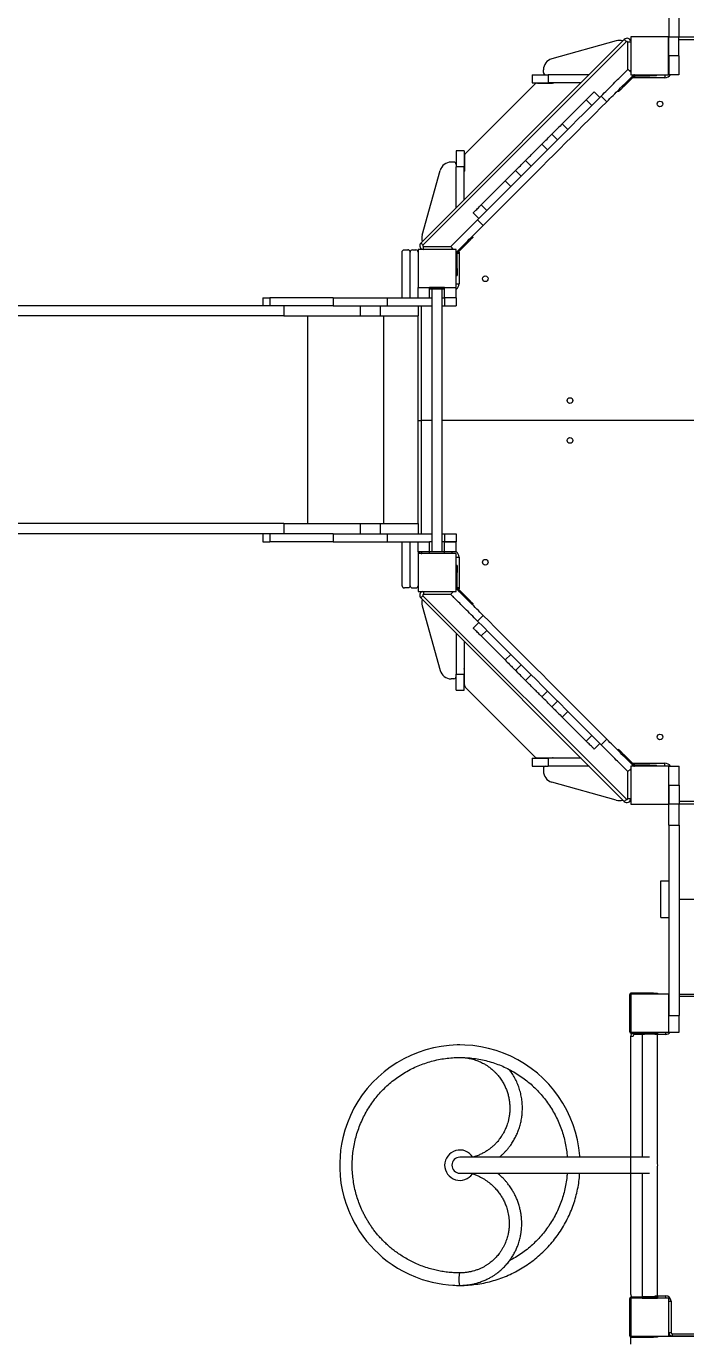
# Model space of a CAD drawing. Header units: millimetres. Extents: x -7447 to 8662, y -5576 to 6370.
# Drawn here: x -3900 to -2164, y -2502 to 957 of the extents above; entities that cross this region are included whole.
import ezdxf

# ---------------------------------------------------------------- set-up
doc = ezdxf.new("R2010")
doc.units = ezdxf.units.MM
doc.layers.add('DiKom', color=7, linetype='Continuous')
doc.layers.add('DIKOM_ОБЪЕКТ', color=7, linetype='Continuous')
doc.styles.add('style1', font='arial.ttf', dxfattribs={"width": 0.8})
doc.dimstyles.new('1-50', dxfattribs={"dimtxt": 300, "dimasz": 200, "dimexe": 100, "dimexo": 0, "dimgap": 100, "dimtad": 1, "dimdec": 0, "dimtxsty": 'style1', "dimcen": 0, "dimclrd": 7, "dimclre": 7, "dimadec": 1, "dimazin": 2, "dimtfac": 1, "dimtdec": 0, "dimtmove": 1, "dimatfit": 3, "dimfxl": 0, "dimlwd": 25, "dimlwe": 18, "dimarcsym": 0})

# ---------------------------------------------------------------- blocks, each defined once
blk = doc.blocks.new('*D10')
at = {"color": 7, "linetype": 'Continuous', "lineweight": 18, "transparency": 16777216}
for p, q in [((-5489.7, 240.8), (-5489.7, 4573.5)), ((4778.2, -2126.8), (4778.2, 4573.5))]:
    blk.add_line(p, q, dxfattribs=at)
at = {"color": 7, "linetype": 'Continuous', "lineweight": 25, "transparency": 16777216}
blk.add_line((4578.2, 4473.5), (-5289.7, 4473.5), dxfattribs=at)
at = {"color": 7, "linetype": 'Continuous', "transparency": 16777216}
for points in [[(-5289.7, 4506.8), (-5289.7, 4440.2), (-5489.7, 4473.5)], [(4578.2, 4506.8), (4578.2, 4440.2), (4778.2, 4473.5)]]:
    blk.add_solid(points, dxfattribs=at)
at = {"layer": 'Defpoints', "color": 0, "linetype": 'Continuous', "transparency": 16777216}
for p in [(-5489.7, 4473.5), (-5489.7, 240.8), (4778.2, -2126.8)]:
    blk.add_point(p, dxfattribs=at)
at = {"color": 0, "linetype": 'Continuous', "lineweight": 15, "transparency": 16777216, "insert": (-777.3, 4726.8), "char_height": 300, "attachment_point": 5, "style": 'style1'}
blk.add_mtext('10300', dxfattribs=at)
blk = doc.blocks.new('*D12')
at = {"layer": 'Defpoints', "color": 0, "transparency": 16777216}
for p in [(-7446.9, 5919.7), (-7446.9, 736.9), (6905.5, -2412.7)]:
    blk.add_point(p, dxfattribs=at)
at = {"layer": 'DiKom', "color": 7, "lineweight": 18, "transparency": 16777216}
for p, q in [((-7446.9, 736.9), (-7446.9, 6019.7)), ((6905.5, -2412.7), (6905.5, 6019.7))]:
    blk.add_line(p, q, dxfattribs=at)
at = {"layer": 'DiKom', "color": 7, "lineweight": 25, "transparency": 16777216}
blk.add_line((6705.5, 5919.7), (-7246.9, 5919.7), dxfattribs=at)
at = {"layer": 'DiKom', "color": 7, "transparency": 16777216}
for points in [[(-7246.9, 5953.1), (-7246.9, 5886.4), (-7446.9, 5919.7)], [(6705.5, 5953.1), (6705.5, 5886.4), (6905.5, 5919.7)]]:
    blk.add_solid(points, dxfattribs=at)
at = {"layer": 'DiKom', "color": 0, "transparency": 16777216, "insert": (-918.3, 6173), "char_height": 300, "attachment_point": 5, "style": 'style1'}
blk.add_mtext('14300', dxfattribs=at)

msp = doc.modelspace()

# ---------------------------------------------------------------- linework, layer by layer
at = {"layer": 'DIKOM_ОБЪЕКТ', "color": 7, "linetype": 'Continuous', "lineweight": 15}
for p, q in [((-2208.5, 984.8), (-2208.5, 928.6)), ((-2181.5, 984.8), (-2181.5, 928.6)), ((-2861.3, 387), (-2325.6, 922.8)), ((-2319.9, 917.1), (-2855.6, 381.3)), ((-2346.6, 919.3), (-2516.6, 871.7)), ((-2316.5, 843.5), (-2316.5, 915.7)), ((-2308.7, 915.7), (-2316.5, 915.7)), ((-2308.7, 929.9), (-2308.7, 829.9)), ((-2208.7, 929.9), (-2308.7, 929.9)), ((-2208.7, 829.9), (-2208.7, 929.9)), ((-2181.5, 928.6), (-2208.5, 928.6)), ((-2208.5, 879.9), (-2208.5, 928.6)), ((-2181.5, 929.9), (-1858.5, 929.9)), ((-2181.5, 879.9), (-2181.5, 928.6)), ((-1858.5, 921.9), (-2181.5, 921.9)), ((-2181.5, 879.9), (-2208.5, 879.9)), ((-2208.5, 879.9), (-2208.5, 829.9)), ((-2181.5, 879.9), (-2181.5, 829.9)), ((-2538.5, 835.9), (-2538.5, 842.8)), ((-2315.9, 844.1), (-2308.7, 836.9)), ((-2308.7, 839.9), (-2311.8, 839.9)), ((-2743.6, 622.9), (-2561.4, 805)), ((-2568.5, 829.9), (-2568.5, 808.9)), ((-2568.5, 829.9), (-2525.8, 829.9)), ((-2568.5, 808.9), (-2525.8, 808.9)), ((-2554.3, 807.9), (-2514.5, 807.9)), ((-2525.8, 829.9), (-2525.8, 808.9)), ((-2418.4, 829.9), (-2525.8, 829.9)), ((-2439.4, 808.9), (-2525.8, 808.9)), ((-2330.1, 800.2), (-2328, 798.1)), ((-2328, 798.1), (-2299.7, 826.3)), ((-2308.7, 829.9), (-2208.7, 829.9)), ((-2301.8, 829.9), (-2301.1, 829.2)), ((-2298.5, 829.9), (-2298.5, 829.9)), ((-2298.5, 826.9), (-2298.5, 821.9)), ((-2218.5, 821.9), (-2298.5, 821.9)), ((-2298.3, 826.9), (-2258.4, 826.9)), ((-2258.4, 826.9), (-2258.4, 829.9)), ((-2240.4, 826.9), (-2258.4, 826.9)), ((-2240.4, 826.9), (-2240.4, 829.9)), ((-2218.5, 829.9), (-2218.5, 821.9)), ((-2181.5, 829.9), (-2208.5, 829.9)), ((-2425.7, 764), (-2410.9, 749.1)), ((-2390.2, 769.8), (-2405.1, 784.7)), ((-2386.6, 773.4), (-2371.8, 758.5)), ((-2342.8, 787.5), (-2340.7, 785.4)), ((-2488.9, 700.8), (-2474, 686)), ((-2516.5, 673.2), (-2501.6, 658.4)), ((-2747.5, 629.9), (-2768.5, 629.9)), ((-2768.5, 629.9), (-2768.5, 587.2)), ((-2747.5, 629.9), (-2747.5, 587.2)), ((-2542.5, 647.2), (-2527.7, 632.3)), ((-2774.5, 599.9), (-2781.3, 599.9)), ((-2746.5, 615.8), (-2746.5, 575.9)), ((-2585.7, 604), (-2570.9, 589.1)), ((-2857.8, 408), (-2810.2, 578)), ((-2747.5, 587.2), (-2768.5, 587.2)), ((-2768.5, 479.8), (-2768.5, 587.2)), ((-2747.5, 500.8), (-2747.5, 587.2)), ((-2611.8, 577.9), (-2596.9, 563.1)), ((-2639.4, 550.3), (-2624.5, 535.5)), ((-2702.5, 487.2), (-2687.7, 472.3)), ((-2723.2, 466.5), (-2708.4, 451.7)), ((-2711.9, 448.1), (-2697.1, 433.2)), ((-2764.9, 361.2), (-2736.7, 389.4)), ((-2736.7, 389.4), (-2738.8, 391.5)), ((-2723.9, 402.1), (-2726.1, 404.3)), ((-2910.5, 302.5), (-2910.5, 362.9)), ((-2904.5, 369), (-2895.5, 369)), ((-2889.5, 303.2), (-2889.5, 363)), ((-2883.5, 369), (-2874.5, 369)), ((-2768.5, 369.9), (-2868.5, 369.9)), ((-2868.5, 369.9), (-2868.5, 269.9)), ((-2854.2, 369.9), (-2854.2, 377.9)), ((-2854.2, 377.9), (-2782.1, 377.9)), ((-2778.5, 369.9), (-2854.2, 369.9)), ((-2828.9, 369.9), (-2829.2, 369.9)), ((-2778.3, 369.9), (-2828.9, 369.9)), ((-2782.6, 377.4), (-2775.2, 369.9)), ((-2778.5, 369.9), (-2778.5, 373.2)), ((-2778.3, 369.9), (-2778.5, 369.9)), ((-2768.5, 269.9), (-2768.5, 369.9)), ((-2768.5, 363.2), (-2767.8, 362.5)), ((-2765.5, 359.9), (-2760.5, 359.9)), ((-2765.5, 319.8), (-2765.5, 359.8)), ((-2760.5, 359.9), (-2760.5, 279.9)), ((-2768.5, 319.8), (-2765.5, 319.8)), ((-2765.5, 319.8), (-2765.5, 301.8)), ((-2910.5, 252), (-2910.5, 302.5)), ((-2889.5, 254.8), (-2889.5, 303.2)), ((-2768.5, 301.8), (-2765.5, 301.8)), ((-2768.5, 279.9), (-2760.5, 279.9)), ((-3277.4, 242.9), (-3277.4, 221.9)), ((-3277.4, 242.9), (-3258.5, 242.9)), ((-3258.5, 242.9), (-3258.5, 221.9)), ((-3092.4, 242.9), (-3258.5, 242.9)), ((-3092.4, 242.9), (-3092.4, 221.9)), ((-3092.4, 242.9), (-2949.6, 242.9)), ((-2949.6, 242.9), (-2949.6, 221.9)), ((-2949.6, 242.9), (-2832, 242.9)), ((-2910.5, 242.9), (-2910.5, 252)), ((-2889.5, 242.9), (-2889.5, 254.8)), ((-2868.5, 269.9), (-2768.5, 269.9)), ((-2868.5, 242.9), (-2868.5, 269.9)), ((-2868.5, 269.9), (-2868.5, 269.9)), ((-2838.5, 242.9), (-2838.5, 269.9)), ((-2838.5, 265.8), (-2838.5, 269.8)), ((-2798.5, 269.8), (-2838.5, 269.8)), ((-2798.5, 265.8), (-2838.5, 265.8)), ((-2832, 265.8), (-2832, -426.2)), ((-2805, -426.2), (-2805, 265.8)), ((-2805, 242.9), (-2798.5, 242.9)), ((-2798.5, 269.8), (-2798.5, 269.9)), ((-2798.5, 265.8), (-2798.5, 269.8)), ((-2798.5, 242.9), (-2798.5, 265.8)), ((-2798.5, 242.9), (-2798.5, 221.9)), ((-2768.5, 242.9), (-2798.5, 242.9)), ((-2798.5, 242.9), (-2798.5, 242.9)), ((-2768.5, 242.9), (-2768.5, 269.9)), ((-2768.5, 242.9), (-2768.5, 269.9)), ((-2768.5, 269.9), (-2768.5, 269.9)), ((-2768.5, 242.9), (-2768.5, 221.9)), ((-2768.5, 242.9), (-2768.5, 221.9)), ((-2768.5, 242.9), (-2768.5, 242.9)), ((-3258.5, 221.9), (-4861.9, 221.9)), ((-3092.4, 221.9), (-3258.5, 221.9)), ((-3221.8, 221.9), (-3221.8, 194.9)), ((-3092.4, 221.9), (-2949.6, 221.9)), ((-3021.2, 221.9), (-3021.2, 194.9)), ((-2968.5, 221.9), (-2968.5, 194.9)), ((-2949.6, 221.9), (-2832, 221.9)), ((-2868.5, 221.9), (-2868.5, 194.9)), ((-2860.5, 221.9), (-2860.5, -80.1)), ((-2805, 221.9), (-2798.5, 221.9)), ((-2798.5, 221.9), (-2768.5, 221.9)), ((-2768.5, 221.9), (-2768.5, 221.9)), ((-3221.8, 194.9), (-4861.9, 194.9)), ((-3221.8, 194.9), (-3021.2, 194.9)), ((-3158.8, -351.1), (-3158.8, 194.9)), ((-3021.2, 194.9), (-2968.5, 194.9)), ((-2968.5, 194.9), (-2868.5, 194.9)), ((-2958.3, -351.1), (-2958.3, 194.9)), ((-2868.5, -351.1), (-2868.5, 194.9)), ((-2868.5, -80.1), (-2860.5, -80.1)), ((-2832, -80.1), (-2860.5, -80.1)), ((-2860.5, -80.1), (-2860.5, -378.1)), ((-1858.5, -80.1), (-2805, -80.1)), ((-3221.8, -351.1), (-4861.9, -351.1)), ((-3258.5, -378.1), (-4861.9, -378.1)), ((-3277.4, -378.1), (-3277.4, -399.1)), ((-3258.5, -378.1), (-3258.5, -399.1)), ((-3092.4, -378.1), (-3258.5, -378.1)), ((-3221.8, -351.1), (-3221.8, -378.1)), ((-3221.8, -351.1), (-3021.2, -351.1)), ((-3092.4, -378.1), (-3092.4, -399.1)), ((-3092.4, -378.1), (-2949.6, -378.1)), ((-3021.2, -351.1), (-3021.2, -378.1)), ((-3021.2, -351.1), (-2968.5, -351.1)), ((-2968.5, -351.1), (-2968.5, -378.1)), ((-2968.5, -351.1), (-2868.5, -351.1)), ((-2949.6, -378.1), (-2949.6, -399.1)), ((-2949.6, -378.1), (-2832, -378.1)), ((-2868.5, -351.1), (-2868.5, -378.1)), ((-2805, -378.1), (-2798.5, -378.1)), ((-2798.5, -378.1), (-2798.5, -399.1)), ((-2798.5, -378.1), (-2768.5, -378.1)), ((-2768.5, -378.1), (-2768.5, -399.1)), ((-2768.5, -378.1), (-2768.5, -399.1)), ((-2768.5, -378.1), (-2768.5, -378.1)), ((-3277.4, -399.1), (-3258.5, -399.1)), ((-3092.4, -399.1), (-3258.5, -399.1)), ((-3092.4, -399.1), (-2949.6, -399.1)), ((-2949.6, -399.1), (-2838.5, -399.1)), ((-2910.5, -404.1), (-2910.5, -399.1)), ((-2910.5, -454.6), (-2910.5, -404.1)), ((-2889.5, -406.9), (-2889.5, -399.1)), ((-2889.5, -455.3), (-2889.5, -406.9)), ((-2868.5, -426.1), (-2868.5, -399.1)), ((-2838.5, -426.1), (-2838.5, -399.1)), ((-2832, -399.1), (-2838.5, -399.1)), ((-2798.5, -399.1), (-2805, -399.1)), ((-2798.5, -399.1), (-2798.5, -399.1)), ((-2798.5, -399.1), (-2768.5, -399.1)), ((-2798.5, -426.1), (-2798.5, -399.1)), ((-2768.5, -399.1), (-2798.5, -399.1)), ((-2768.5, -399.1), (-2768.5, -399.1)), ((-2768.5, -426.1), (-2768.5, -399.1)), ((-2768.5, -426.1), (-2768.5, -399.1)), ((-2868.5, -426.1), (-2868.5, -430.3)), ((-2838.5, -426.1), (-2868.5, -426.1)), ((-2768.5, -430.3), (-2868.5, -430.3)), ((-2868.5, -430.3), (-2868.5, -530.3)), ((-2858.5, -430.1), (-2858.5, -426.1)), ((-2838.5, -430.1), (-2858.5, -430.1)), ((-2832, -426.1), (-2838.5, -426.1)), ((-2838.5, -430.2), (-2838.5, -426.2)), ((-2798.5, -426.2), (-2838.5, -426.2)), ((-2798.5, -430.2), (-2838.5, -430.2)), ((-2798.5, -426.1), (-2805, -426.1)), ((-2768.5, -426.1), (-2798.5, -426.1)), ((-2798.5, -430.2), (-2798.5, -426.2)), ((-2778.5, -430.1), (-2798.5, -430.1)), ((-2778.5, -430.1), (-2778.5, -426.1)), ((-2768.5, -426.1), (-2768.5, -426.1)), ((-2768.5, -530.3), (-2768.5, -430.3)), ((-2768.5, -440.1), (-2760.5, -440.1)), ((-2760.5, -440.1), (-2760.5, -520.1)), ((-2910.5, -515), (-2910.5, -454.6)), ((-2889.5, -515), (-2889.5, -455.3)), ((-2765.5, -462), (-2768.5, -462)), ((-2765.5, -480), (-2768.5, -480)), ((-2765.5, -462), (-2765.5, -480)), ((-2765.5, -519.9), (-2765.5, -480)), ((-2895.5, -521), (-2904.5, -521)), ((-2883.5, -521), (-2874.5, -521)), ((-2868.5, -530.3), (-2768.5, -530.3)), ((-2325.6, -1082.9), (-2861.3, -547.1)), ((-2855.6, -541.5), (-2319.9, -1077.2)), ((-2854.2, -530.3), (-2854.2, -538.1)), ((-2782.1, -538.1), (-2854.2, -538.1)), ((-2782.6, -537.5), (-2775.4, -530.3)), ((-2778.5, -530.3), (-2778.5, -533.4)), ((-2768.5, -520.1), (-2768.5, -520.1)), ((-2768.5, -523.4), (-2767.8, -522.7)), ((-2765.5, -520.1), (-2760.5, -520.1)), ((-2736.7, -549.5), (-2764.9, -521.3)), ((-2738.8, -551.7), (-2736.7, -549.5)), ((-2857.8, -568.2), (-2810.2, -738.2)), ((-2726.1, -564.4), (-2723.9, -562.3)), ((-2708.4, -611.8), (-2723.2, -626.6)), ((-2711.9, -608.2), (-2697.1, -593.4)), ((-2768.5, -640), (-2768.5, -747.4)), ((-2702.5, -647.3), (-2687.7, -632.5)), ((-2747.5, -661), (-2747.5, -747.4)), ((-2639.4, -710.5), (-2624.5, -695.6)), ((-2611.8, -738.1), (-2596.9, -723.2)), ((-2774.5, -760.1), (-2781.3, -760.1)), ((-2768.5, -747.4), (-2747.5, -747.4)), ((-2768.5, -790.1), (-2768.5, -747.4)), ((-2747.5, -790.1), (-2747.5, -747.4)), ((-2746.5, -775.9), (-2746.5, -736.1)), ((-2585.7, -764.1), (-2570.9, -749.3)), ((-2768.5, -790.1), (-2747.5, -790.1)), ((-2561.4, -965.1), (-2743.6, -783)), ((-2542.5, -807.3), (-2527.7, -792.5)), ((-2516.5, -833.4), (-2501.6, -818.5)), ((-2488.9, -861), (-2474, -846.1)), ((-2425.7, -924.1), (-2410.9, -909.3)), ((-2405.1, -944.8), (-2390.2, -929.9)), ((-2386.6, -933.5), (-2371.8, -918.7)), ((-2554.4, -968.1), (-2514.5, -968.1)), ((-2340.7, -945.5), (-2342.8, -947.6)), ((-2328, -958.2), (-2330.1, -960.4)), ((-2299.7, -986.5), (-2328, -958.2)), ((-2568.5, -969.1), (-2568.5, -990.1)), ((-2568.5, -969.1), (-2525.8, -969.1)), ((-2568.5, -990.1), (-2525.8, -990.1)), ((-2538.5, -996.1), (-2538.5, -1002.9)), ((-2525.8, -969.1), (-2525.8, -990.1)), ((-2439.4, -969.1), (-2525.8, -969.1)), ((-2418.4, -990.1), (-2525.8, -990.1)), ((-2315.9, -1004.2), (-2308.5, -996.8)), ((-2308.5, -1000.1), (-2311.8, -1000.1)), ((-2208.5, -990.1), (-2308.5, -990.1)), ((-2308.5, -990.1), (-2308.5, -1090.1)), ((-2308.5, -999.9), (-2308.5, -1050.5)), ((-2308.5, -999.9), (-2308.5, -1000.1)), ((-2308.5, -1000.1), (-2308.5, -1075.8)), ((-2301.8, -990.1), (-2301.1, -989.4)), ((-2298.5, -982.1), (-2218.5, -982.1)), ((-2298.5, -987.1), (-2298.5, -982.1)), ((-2258.4, -987.1), (-2298.3, -987.1)), ((-2258.4, -990.1), (-2258.4, -987.1)), ((-2258.4, -987.1), (-2240.4, -987.1)), ((-2240.4, -990.1), (-2240.4, -987.1)), ((-2218.5, -990.1), (-2218.5, -982.1)), ((-2208.5, -1090.1), (-2208.5, -990.1)), ((-2208.5, -1000.1), (-2208.2, -1000.1)), ((-2208.2, -990.1), (-2181.2, -990.1)), ((-2208.2, -1040.1), (-2208.2, -990.1)), ((-2181.2, -1040.1), (-2181.2, -990.1)), ((-2346.6, -1079.4), (-2516.6, -1031.8)), ((-2316.5, -1075.8), (-2316.5, -1003.7)), ((-2308.5, -1050.5), (-2308.5, -1050.8)), ((-2208.2, -1040.1), (-2181.2, -1040.1)), ((-2208.2, -1040.1), (-2208.2, -1088.7)), ((-2181.2, -1040.1), (-2181.2, -1088.7)), ((-2308.5, -1075.8), (-2316.5, -1075.8)), ((-2308.5, -1090.1), (-2208.5, -1090.1)), ((-2208.5, -1080.1), (-2208.2, -1080.1)), ((-2208.2, -1088.7), (-2181.2, -1088.7)), ((-2208.2, -1144.9), (-2208.2, -1088.7)), ((-2181.2, -1082.1), (-1858.5, -1082.1)), ((-2181.2, -1144.9), (-2181.2, -1088.7)), ((-1858.5, -1090.1), (-2181.2, -1090.1)), ((-2208.2, -1144.9), (-2181.2, -1144.9)), ((-2208.2, -1144.9), (-2208.2, -1646.3)), ((-2181.2, -1144.9), (-2181.2, -1646.3)), ((-2229.2, -1292.1), (-2208.2, -1292.1)), ((-2229.2, -1388.1), (-2229.2, -1292.1)), ((-2181.2, -1340.1), (-1535.2, -1340.1)), ((-2229.2, -1388.1), (-2208.2, -1388.1)), ((-2308.5, -1590.1), (-2308.5, -1690.1)), ((-2208.5, -1590.1), (-2308.5, -1590.1)), ((-2248.5, -1587.1), (-2306.5, -1587.1)), ((-2248.5, -1590.1), (-2248.5, -1587.1)), ((-2248.5, -1587.1), (-2238.5, -1587.1)), ((-2238.5, -1587.1), (-2238.5, -1590.1)), ((-2208.5, -1690.1), (-2208.5, -1590.1)), ((-2208.5, -1590.1), (-2208.2, -1590.1)), ((-2181.2, -1590.1), (-1535.2, -1590.1)), ((-2311.5, -1592.1), (-2311.5, -1688.1)), ((-2208.2, -1600.1), (-2208.5, -1600.1)), ((-1535.2, -1596.1), (-2181.2, -1596.1)), ((-2208.2, -1646.3), (-2181.2, -1646.3)), ((-2208.2, -1690.1), (-2208.2, -1646.3)), ((-2181.2, -1690.1), (-2181.2, -1646.3)), ((-2308.5, -1690.1), (-2208.5, -1690.1)), ((-2306.5, -1693.1), (-2248.5, -1693.1)), ((-2298.5, -1696.1), (-2298.5, -1693.1)), ((-2278.5, -1694.1), (-2278.5, -1690.1)), ((-2278.5, -1690.1), (-2238.5, -1690.1)), ((-2278.5, -1693.1), (-2278.5, -1694.1)), ((-2278.5, -1694.1), (-2238.5, -1694.1)), ((-2278.5, -1694.1), (-2278.5, -2019.1)), ((-2278.5, -1694.1), (-2238.5, -1694.1)), ((-2248.5, -1693.1), (-2248.5, -1690.1)), ((-2238.5, -1693.1), (-2248.5, -1693.1)), ((-2238.5, -1690.1), (-2238.5, -1693.1)), ((-2238.5, -1694.1), (-2238.5, -1690.1)), ((-2238.5, -1693.1), (-2238.5, -1694.1)), ((-2238.5, -2033.7), (-2238.5, -1694.1)), ((-2216.5, -1696.1), (-2216.5, -1690.1)), ((-2208.2, -1682.1), (-2208.5, -1682.1)), ((-2208.2, -1690.1), (-2181.2, -1690.1)), ((-2758.5, -1723.6), (-2764.3, -1723.7)), ((-2308.5, -2380.1), (-2308.5, -1700.1)), ((-2308.5, -1700.1), (-2302.5, -1700.1)), ((-2272, -1696.1), (-2298.5, -1696.1)), ((-2216.5, -1696.1), (-2245, -1696.1)), ((-2761.1, -1756.6), (-2758.5, -1756.6)), ((-2259.3, -2019.1), (-2758.5, -2019.1)), ((-2758.5, -2061.1), (-2259.3, -2061.1)), ((-2278.5, -2061.1), (-2278.5, -2386.1)), ((-2238.5, -2386.1), (-2238.5, -2046.5)), ((-2756.5, -2323.5), (-2768.6, -2323.3)), ((-2278.5, -2386.1), (-2278.5, -2387.1)), ((-2278.5, -2386.1), (-2238.5, -2386.1)), ((-2278.5, -2386.1), (-2278.5, -2390.1)), ((-2278.5, -2386.1), (-2238.5, -2386.1)), ((-2245, -2384.1), (-2216.5, -2384.1)), ((-2238.5, -2386.1), (-2238.5, -2387.1)), ((-2238.5, -2386.1), (-2238.5, -2390.1)), ((-2216.5, -2390.1), (-2216.5, -2384.1)), ((-2311.5, -2392.1), (-2311.5, -2488.1)), ((-2308.5, -2390.1), (-2308.5, -2490.1)), ((-2208.5, -2390.1), (-2308.5, -2390.1)), ((-2308.5, -2390.1), (-2308.5, -2490.1)), ((-2248.5, -2387.1), (-2306.5, -2387.1)), ((-2278.5, -2390.1), (-2238.5, -2390.1)), ((-2248.5, -2390.1), (-2248.5, -2387.1)), ((-2248.5, -2387.1), (-2238.5, -2387.1)), ((-2238.5, -2387.1), (-2238.5, -2390.1)), ((-2208.5, -2490.1), (-2208.5, -2390.1)), ((-2208.5, -2490.1), (-2208.5, -2390.1)), ((-2208.5, -2398.1), (-2202.5, -2398.1)), ((-2202.5, -2398.1), (-2202.5, -2480.1)), ((-2308.5, -2490.1), (-2208.5, -2490.1)), ((-2308.5, -2511.1), (-2308.5, -2490.1)), ((-2308.5, -2490.1), (-2208.5, -2490.1)), ((-2248.5, -2493.1), (-2248.5, -2490.1)), ((-2238.5, -2490.1), (-2238.5, -2493.1)), ((-2208.5, -2480.1), (-2202.5, -2480.1)), ((-2208.5, -2490.1), (-1508.5, -2490.1)), ((-1508.5, -2490.1), (-2208.5, -2490.1)), ((-2198.5, -2490.1), (-2198.5, -2484.1)), ((-2198.5, -2484.1), (-1518.5, -2484.1)), ((-2306.5, -2493.1), (-2248.5, -2493.1)), ((-2238.5, -2493.1), (-2248.5, -2493.1))]:
    msp.add_line(p, q, dxfattribs=at)
at = {"layer": 'DIKOM_ОБЪЕКТ', "color": 7, "linetype": 'Continuous', "lineweight": 15, "flags": 128}
for points in [[(-2325.6, 922.8), (-2325.4, 922.6), (-2325.1, 922.3), (-2324.6, 921.8), (-2323.9, 921.1), (-2323, 920.2), (-2322.1, 919.3), (-2321, 918.2), (-2319.9, 917.1)], [(-2386.6, 773.4), (-2382.4, 777.6), (-2378.1, 781.9), (-2373.9, 786.1), (-2369.7, 790.3), (-2365.6, 794.4), (-2361.6, 798.4), (-2357.6, 802.4), (-2353.8, 806.2), (-2350.1, 809.9), (-2346.5, 813.5), (-2343, 817), (-2339.8, 820.3), (-2336.6, 823.4), (-2333.7, 826.3), (-2331, 829), (-2328.4, 831.6), (-2326.1, 833.9), (-2324, 836), (-2322.2, 837.8), (-2320.5, 839.5), (-2319.1, 840.9), (-2318, 842), (-2317.1, 842.9), (-2316.4, 843.6), (-2316.1, 843.9), (-2315.9, 844.1)], [(-2208.7, 837.8), (-2208.7, 838), (-2208.5, 839.7)], [(-2371.8, 758.5), (-2367.5, 762.8), (-2363.3, 767), (-2359, 771.3), (-2354.9, 775.4), (-2350.8, 779.6), (-2346.7, 783.6), (-2342.8, 787.5), (-2338.9, 791.4), (-2335.2, 795.1), (-2331.6, 798.7), (-2328.2, 802.1), (-2324.9, 805.4), (-2321.8, 808.5), (-2318.9, 811.4), (-2316.1, 814.2), (-2313.6, 816.7), (-2311.3, 819), (-2309.2, 821.1), (-2307.3, 823), (-2305.7, 824.6), (-2304.3, 826), (-2303.1, 827.2), (-2302.2, 828.1), (-2301.6, 828.7), (-2301.2, 829.1), (-2301.1, 829.2)], [(-2328, 798.1), (-2329.8, 796.3), (-2331.5, 794.5), (-2333.2, 792.8), (-2334.8, 791.2), (-2336.3, 789.8), (-2337.6, 788.5), (-2338.7, 787.4), (-2339.5, 786.5), (-2340.2, 785.9), (-2340.6, 785.5), (-2340.7, 785.4)], [(-2298.5, 821.9), (-2301, 822.1), (-2303.4, 822.6)], [(-2386.6, 773.4), (-2402, 758), (-2417.4, 742.6), (-2432.8, 727.2), (-2448.3, 711.7), (-2463.8, 696.2), (-2479.3, 680.7), (-2494.8, 665.2), (-2510.4, 649.6), (-2525.9, 634.1), (-2541.5, 618.5), (-2557.1, 602.9), (-2572.6, 587.4), (-2588.2, 571.8), (-2603.7, 556.3), (-2619.3, 540.7), (-2634.8, 525.2), (-2650.3, 509.7), (-2665.7, 494.3), (-2681.2, 478.8), (-2696.6, 463.4), (-2711.9, 448.1)], [(-2488.9, 700.8), (-2481, 708.8), (-2473, 716.7), (-2465.1, 724.6), (-2457.2, 732.5), (-2449.3, 740.4), (-2441.5, 748.2), (-2433.6, 756.1), (-2425.7, 764)], [(-2425.7, 764), (-2423.2, 766.5), (-2420.8, 768.9), (-2418.4, 771.3), (-2416.2, 773.5), (-2414.1, 775.6), (-2412.2, 777.5), (-2410.5, 779.2), (-2409, 780.7), (-2407.7, 782), (-2406.7, 783), (-2405.9, 783.8), (-2405.3, 784.4), (-2405.1, 784.6), (-2405.1, 784.7)], [(-2371.8, 758.5), (-2387.1, 743.2), (-2402.5, 727.8), (-2418, 712.3), (-2433.4, 696.9), (-2448.9, 681.4), (-2464.4, 665.9), (-2480, 650.3), (-2495.5, 634.8), (-2511.1, 619.2), (-2526.6, 603.7), (-2542.2, 588.1), (-2557.8, 572.5), (-2573.3, 557), (-2588.9, 541.4), (-2604.4, 525.9), (-2619.9, 510.4), (-2635.4, 494.9), (-2650.9, 479.4), (-2666.3, 464), (-2681.7, 448.6), (-2697.1, 433.2)], [(-2488.9, 700.8), (-2491.8, 697.9), (-2494.8, 694.9), (-2497.6, 692.1), (-2500.4, 689.3), (-2503, 686.7), (-2505.5, 684.2), (-2507.8, 681.9), (-2510, 679.7), (-2512, 677.8), (-2513.7, 676), (-2515.2, 674.5), (-2516.5, 673.2)], [(-2542.5, 647.2), (-2539.1, 650.6), (-2535.7, 654), (-2532.3, 657.4), (-2529, 660.7), (-2525.8, 663.9), (-2522.6, 667.1), (-2519.5, 670.2), (-2516.5, 673.2)], [(-2585.7, 604), (-2584.5, 605.2), (-2583, 606.7), (-2581.3, 608.4), (-2579.4, 610.3), (-2577.4, 612.3), (-2575.2, 614.5), (-2572.9, 616.8), (-2570.4, 619.3), (-2567.9, 621.8), (-2565.4, 624.3), (-2562.9, 626.9), (-2560.3, 629.4), (-2557.8, 631.9), (-2555.4, 634.3), (-2553.1, 636.6), (-2550.9, 638.8), (-2548.8, 640.9), (-2546.9, 642.8), (-2545.2, 644.5), (-2543.8, 645.9), (-2542.5, 647.2)], [(-2611.8, 577.9), (-2608.7, 581), (-2605.6, 584.1), (-2602.5, 587.3), (-2599.2, 590.5), (-2595.9, 593.8), (-2592.6, 597.1), (-2589.2, 600.5), (-2585.7, 604)], [(-2611.8, 577.9), (-2613.1, 576.7), (-2614.6, 575.1), (-2616.3, 573.4), (-2618.3, 571.4), (-2620.4, 569.3), (-2622.7, 567), (-2625.2, 564.5), (-2627.9, 561.8), (-2630.6, 559.1), (-2633.5, 556.2), (-2636.4, 553.3), (-2639.4, 550.3)], [(-2702.5, 487.2), (-2694.7, 495), (-2686.8, 502.9), (-2678.9, 510.8), (-2671, 518.7), (-2663.1, 526.6), (-2655.2, 534.5), (-2647.3, 542.4), (-2639.4, 550.3)], [(-2723.2, 466.5), (-2723.2, 466.5), (-2722.9, 466.8), (-2722.4, 467.3), (-2721.6, 468.1), (-2720.6, 469.1), (-2719.3, 470.4), (-2717.8, 471.9), (-2716, 473.7), (-2714.1, 475.6), (-2712.1, 477.7), (-2709.8, 479.9), (-2707.5, 482.2), (-2705, 484.7), (-2702.5, 487.2)], [(-2782.6, 377.4), (-2782.5, 377.5), (-2782.1, 377.9), (-2781.5, 378.5), (-2780.6, 379.4), (-2779.4, 380.6), (-2778, 382), (-2776.4, 383.6), (-2774.5, 385.5), (-2772.4, 387.6), (-2770.1, 389.9), (-2767.6, 392.4), (-2764.8, 395.2), (-2761.9, 398.1), (-2758.8, 401.2), (-2755.5, 404.5), (-2752.1, 407.9), (-2748.5, 411.5), (-2744.8, 415.2), (-2740.9, 419.1), (-2737, 423), (-2732.9, 427.1), (-2728.8, 431.2), (-2724.7, 435.3), (-2720.4, 439.6), (-2716.2, 443.8), (-2711.9, 448.1)], [(-2767.8, 362.5), (-2767.6, 362.7), (-2767.3, 363), (-2766.6, 363.7), (-2765.7, 364.6), (-2764.6, 365.7), (-2763.2, 367.1), (-2761.5, 368.8), (-2759.7, 370.6), (-2757.6, 372.7), (-2755.3, 375.1), (-2752.7, 377.6), (-2750, 380.3), (-2747.1, 383.2), (-2744, 386.4), (-2740.7, 389.6), (-2737.2, 393.1), (-2733.6, 396.7), (-2729.9, 400.4), (-2726.1, 404.2), (-2722.1, 408.2), (-2718.1, 412.2), (-2714, 416.3), (-2709.8, 420.5), (-2705.6, 424.7), (-2701.3, 429), (-2697.1, 433.2)], [(-2861.3, 387), (-2861.2, 386.9), (-2860.9, 386.6), (-2860.3, 386.1), (-2859.6, 385.3), (-2858.8, 384.5), (-2857.8, 383.5), (-2856.7, 382.5), (-2855.6, 381.3)], [(-2723.9, 402.1), (-2724.1, 402), (-2724.4, 401.6), (-2725.1, 401), (-2726, 400.1), (-2727, 399), (-2728.3, 397.7), (-2729.8, 396.3), (-2731.4, 394.7), (-2733.1, 393), (-2734.9, 391.2), (-2736.7, 389.4)], [(-2761.2, 364.9), (-2760.7, 362.5), (-2760.5, 359.9)], [(-2776.3, -430.3), (-2776.5, -430.3), (-2778.5, -430.1)], [(-2861.3, -547.1), (-2861.2, -547), (-2860.9, -546.7), (-2860.3, -546.2), (-2859.6, -545.5), (-2858.8, -544.6), (-2857.8, -543.6), (-2856.7, -542.6), (-2855.6, -541.5)], [(-2711.9, -608.2), (-2716.2, -604), (-2720.4, -599.7), (-2724.7, -595.5), (-2728.8, -591.3), (-2732.9, -587.2), (-2737, -583.2), (-2740.9, -579.2), (-2744.8, -575.4), (-2748.5, -571.6), (-2752.1, -568.1), (-2755.5, -564.6), (-2758.8, -561.3), (-2761.9, -558.2), (-2764.8, -555.3), (-2767.6, -552.6), (-2770.1, -550), (-2772.4, -547.7), (-2774.5, -545.6), (-2776.4, -543.7), (-2778, -542.1), (-2779.4, -540.7), (-2780.6, -539.6), (-2781.5, -538.7), (-2782.1, -538), (-2782.5, -537.6), (-2782.6, -537.5)], [(-2697.1, -593.4), (-2701.3, -589.1), (-2705.6, -584.9), (-2709.8, -580.6), (-2714, -576.5), (-2718.1, -572.3), (-2722.1, -568.3), (-2726.1, -564.4), (-2729.9, -560.5), (-2733.6, -556.8), (-2737.2, -553.2), (-2740.7, -549.8), (-2744, -546.5), (-2747.1, -543.4), (-2750, -540.5), (-2752.7, -537.7), (-2755.3, -535.2), (-2757.6, -532.9), (-2759.7, -530.8), (-2761.5, -528.9), (-2763.2, -527.3), (-2764.6, -525.9), (-2765.7, -524.7), (-2766.6, -523.8), (-2767.3, -523.2), (-2767.6, -522.8), (-2767.8, -522.7)], [(-2760.5, -520.1), (-2760.7, -522.6), (-2761.2, -525)], [(-2736.7, -549.5), (-2734.9, -551.4), (-2733.1, -553.1), (-2731.4, -554.8), (-2729.8, -556.4), (-2728.3, -557.9), (-2727, -559.2), (-2726, -560.2), (-2725.1, -561.1), (-2724.4, -561.8), (-2724.1, -562.1), (-2723.9, -562.3)], [(-2711.9, -608.2), (-2696.6, -623.6), (-2681.2, -639), (-2665.7, -654.4), (-2650.3, -669.9), (-2634.8, -685.4), (-2619.3, -700.9), (-2603.7, -716.4), (-2588.2, -732), (-2572.6, -747.5), (-2557.1, -763.1), (-2541.5, -778.7), (-2525.9, -794.2), (-2510.4, -809.8), (-2494.8, -825.3), (-2479.3, -840.9), (-2463.8, -856.4), (-2448.3, -871.9), (-2432.8, -887.3), (-2417.4, -902.8), (-2402, -918.2), (-2386.6, -933.5)], [(-2697.1, -593.4), (-2681.7, -608.7), (-2666.3, -624.1), (-2650.9, -639.6), (-2635.4, -655), (-2619.9, -670.5), (-2604.4, -686), (-2588.9, -701.6), (-2573.3, -717.1), (-2557.8, -732.7), (-2542.2, -748.2), (-2526.6, -763.8), (-2511.1, -779.4), (-2495.5, -794.9), (-2480, -810.5), (-2464.4, -826), (-2448.9, -841.5), (-2433.4, -857), (-2418, -872.5), (-2402.5, -887.9), (-2387.1, -903.3), (-2371.8, -918.7)], [(-2702.5, -647.3), (-2705, -644.8), (-2707.5, -642.4), (-2709.8, -640), (-2712.1, -637.8), (-2714.1, -635.7), (-2716, -633.8), (-2717.8, -632.1), (-2719.3, -630.6), (-2720.6, -629.3), (-2721.6, -628.2), (-2722.4, -627.5), (-2722.9, -626.9), (-2723.2, -626.7), (-2723.2, -626.6)], [(-2639.4, -710.5), (-2647.3, -702.5), (-2655.2, -694.6), (-2663.1, -686.7), (-2671, -678.8), (-2678.9, -670.9), (-2686.8, -663), (-2694.7, -655.2), (-2702.5, -647.3)], [(-2639.4, -710.5), (-2636.4, -713.4), (-2633.5, -716.3), (-2630.6, -719.2), (-2627.9, -722), (-2625.2, -724.6), (-2622.7, -727.1), (-2620.4, -729.4), (-2618.3, -731.6), (-2616.3, -733.5), (-2614.6, -735.3), (-2613.1, -736.8), (-2611.8, -738.1)], [(-2585.7, -764.1), (-2589.2, -760.7), (-2592.6, -757.3), (-2595.9, -753.9), (-2599.2, -750.6), (-2602.5, -747.4), (-2605.6, -744.2), (-2608.7, -741.1), (-2611.8, -738.1)], [(-2542.5, -807.3), (-2543.8, -806.1), (-2545.2, -804.6), (-2546.9, -802.9), (-2548.8, -801), (-2550.9, -799), (-2553.1, -796.8), (-2555.4, -794.5), (-2557.8, -792), (-2560.3, -789.5), (-2562.9, -787), (-2565.4, -784.4), (-2567.9, -781.9), (-2570.4, -779.4), (-2572.9, -777), (-2575.2, -774.7), (-2577.4, -772.5), (-2579.4, -770.4), (-2581.3, -768.5), (-2583, -766.8), (-2584.5, -765.4), (-2585.7, -764.1)], [(-2516.5, -833.4), (-2519.5, -830.3), (-2522.6, -827.2), (-2525.8, -824), (-2529, -820.8), (-2532.3, -817.5), (-2535.7, -814.2), (-2539.1, -810.8), (-2542.5, -807.3)], [(-2516.5, -833.4), (-2515.2, -834.6), (-2513.7, -836.2), (-2512, -837.9), (-2510, -839.8), (-2507.8, -842), (-2505.5, -844.3), (-2503, -846.8), (-2500.4, -849.5), (-2497.6, -852.2), (-2494.8, -855.1), (-2491.8, -858), (-2488.9, -861)], [(-2425.7, -924.1), (-2433.6, -916.3), (-2441.5, -908.4), (-2449.3, -900.5), (-2457.2, -892.6), (-2465.1, -884.7), (-2473, -876.8), (-2481, -868.9), (-2488.9, -861)], [(-2405.1, -944.8), (-2405.1, -944.8), (-2405.3, -944.5), (-2405.9, -944), (-2406.7, -943.2), (-2407.7, -942.1), (-2409, -940.9), (-2410.5, -939.4), (-2412.2, -937.6), (-2414.1, -935.7), (-2416.2, -933.6), (-2418.4, -931.4), (-2420.8, -929.1), (-2423.2, -926.6), (-2425.7, -924.1)], [(-2315.9, -1004.2), (-2316.1, -1004.1), (-2316.4, -1003.7), (-2317.1, -1003.1), (-2318, -1002.2), (-2319.1, -1001), (-2320.5, -999.6), (-2322.2, -998), (-2324, -996.1), (-2326.1, -994), (-2328.4, -991.7), (-2331, -989.2), (-2333.7, -986.4), (-2336.6, -983.5), (-2339.8, -980.4), (-2343, -977.1), (-2346.5, -973.7), (-2350.1, -970.1), (-2353.8, -966.4), (-2357.6, -962.5), (-2361.6, -958.6), (-2365.6, -954.5), (-2369.7, -950.4), (-2373.9, -946.2), (-2378.1, -942), (-2382.4, -937.8), (-2386.6, -933.5)], [(-2301.1, -989.4), (-2301.2, -989.2), (-2301.6, -988.8), (-2302.2, -988.2), (-2303.1, -987.3), (-2304.3, -986.2), (-2305.7, -984.8), (-2307.3, -983.1), (-2309.2, -981.3), (-2311.3, -979.2), (-2313.6, -976.8), (-2316.1, -974.3), (-2318.9, -971.6), (-2321.8, -968.7), (-2324.9, -965.5), (-2328.2, -962.3), (-2331.6, -958.8), (-2335.2, -955.2), (-2338.9, -951.5), (-2342.8, -947.7), (-2346.7, -943.7), (-2350.8, -939.7), (-2354.9, -935.6), (-2359, -931.4), (-2363.3, -927.2), (-2367.5, -922.9), (-2371.8, -918.7)], [(-2340.7, -945.5), (-2340.6, -945.7), (-2340.2, -946), (-2339.5, -946.7), (-2338.7, -947.5), (-2337.6, -948.6), (-2336.3, -949.9), (-2334.8, -951.4), (-2333.2, -953), (-2331.5, -954.7), (-2329.8, -956.4), (-2328, -958.2)], [(-2303.4, -982.8), (-2301, -982.3), (-2298.5, -982.1)], [(-2325.6, -1082.9), (-2325.4, -1082.8), (-2325.1, -1082.5), (-2324.6, -1081.9), (-2323.9, -1081.2), (-2323, -1080.4), (-2322.1, -1079.4), (-2321, -1078.3), (-2319.9, -1077.2)], [(-2208.2, -1082.2), (-2208.3, -1082), (-2208.5, -1080.2)], [(-2208.5, -1600.1), (-2208.3, -1598.1), (-2208.2, -1597.9)], [(-2442.8, -2019.1), (-2443, -2015.1), (-2445.3, -1994.3), (-2449, -1973.8), (-2454, -1953.6), (-2460.4, -1933.7), (-2468, -1914.3), (-2476.9, -1895.5), (-2487.1, -1877.2), (-2498.4, -1859.7), (-2510.8, -1843), (-2524.3, -1827.1), (-2538.9, -1812.2), (-2554.4, -1798.2), (-2570.7, -1785.3), (-2587.9, -1773.5), (-2605.8, -1762.8), (-2624.4, -1753.4), (-2643.6, -1745.2), (-2663.3, -1738.2), (-2683.3, -1732.6), (-2703.7, -1728.3), (-2724.4, -1725.4), (-2745.2, -1723.8), (-2766, -1723.7), (-2786.8, -1724.8), (-2807.5, -1727.4), (-2828, -1731.3), (-2848.2, -1736.6), (-2868, -1743.1), (-2887.3, -1751), (-2906.1, -1760.1), (-2924.2, -1770.4), (-2941.6, -1781.9), (-2958.2, -1794.5), (-2973.9, -1808.2), (-2988.7, -1822.9), (-3002.5, -1838.5), (-3015.3, -1855), (-3026.9, -1872.3), (-3037.3, -1890.4), (-3046.6, -1909.1), (-3054.6, -1928.3), (-3061.3, -1948.1), (-3066.7, -1968.2), (-3070.1, -1984.5), (-3072.5, -2000.9), (-3074.1, -2017.1), (-3074.9, -2033.1), (-3074.9, -2048.9), (-3073.7, -2068.2), (-3071.5, -2087.1), (-3068.2, -2105.4), (-3063.9, -2123.1), (-3061.4, -2131.7), (-3058.7, -2140.2), (-3055.6, -2149.1), (-3051.9, -2158.7), (-3047.6, -2168.9), (-3042.5, -2179.6), (-3036.7, -2190.9), (-3030, -2202.7), (-3022.4, -2214.8), (-3013.7, -2227.2), (-3004, -2239.8), (-2993.1, -2252.5), (-2983.5, -2262.7), (-2973, -2272.7), (-2961.8, -2282.7), (-2949.6, -2292.3), (-2936.6, -2301.7), (-2922.6, -2310.7), (-2907.8, -2319.1), (-2892, -2327), (-2875.4, -2334.2), (-2857.8, -2340.6), (-2844.8, -2344.6), (-2831.3, -2348.1), (-2817.5, -2351), (-2803.2, -2353.4), (-2788.6, -2355.1), (-2773.7, -2356.2), (-2758.5, -2356.6), (-2758.5, -2356.6)], [(-2758.5, -2323.6), (-2758.5, -2323.6), (-2758.9, -2323.8), (-2759.3, -2324.4), (-2759.6, -2325.3), (-2760, -2326.5), (-2760.3, -2328), (-2760.5, -2329.8), (-2760.7, -2331.8), (-2760.9, -2334), (-2761, -2336.3), (-2761.1, -2338.6), (-2761.1, -2341), (-2761, -2343.4)], [(-2761, -2343.4), (-2760.9, -2345.7), (-2760.8, -2347.9), (-2760.6, -2350), (-2760.3, -2351.8), (-2760, -2353.4), (-2759.7, -2354.6), (-2759.4, -2355.6), (-2759, -2356.2), (-2758.6, -2356.5), (-2758.5, -2356.6)]]:
    msp.add_lwpolyline(points, dxfattribs=at)
at = {"layer": 'DIKOM_ОБЪЕКТ', "color": 7, "linetype": 'Continuous', "lineweight": 15}
for centre in [(-2231.5, 752.9), (-2691.5, 292.9), (-2468.5, -27.6), (-2468.5, -132.6), (-2691.5, -453.1), (-2231.5, -913.1)]:
    msp.add_circle(centre, 7.5, dxfattribs=at)
for centre, radius, start, end in [((-2338.5, 890.4), 30, 72.2848, 105.6422), ((-2318.5, 915.7), 10, 12.4728, 135), ((-2318.5, 915.7), 2, 0, 135), ((-2508.5, 842.8), 30, 105.6422, 180), ((-2532.5, 835.9), 6, 180, 270), ((-2554.3, 797.9), 10, 90, 134.9954), ((-2514.5, 813.9), 6, 270, 303.5573), ((-2298.3, 824.9), 5, 90, 135), ((-2298.3, 824.9), 2, 90, 135), ((-2218.5, 839.9), 18, 270, 326.2473), ((-2736.5, 615.8), 10, 134.9954, 180), ((-2781.3, 569.9), 30, 90, 164.3578), ((-2774.5, 593.9), 6, 0, 90), ((-2752.5, 575.9), 6, 326.4427, 0), ((-2854.2, 379.9), 10, 135, 270), ((-2828.9, 399.9), 30, 164.3578, 197.7217), ((-2854.2, 379.9), 2, 135, 270), ((-2883.5, 363), 6, 90, 180), ((-2874.5, 363), 6, 0, 90), ((-2763.5, 359.8), 5, 135, 180), ((-2763.5, 359.8), 2, 135, 180), ((-2778.5, 279.9), 18, 303.7569, 0), ((-2858.5, -420.1), 10, 216.8885, 270), ((-2778.5, -440.1), 18, 0, 56.2469), ((-2883.5, -515), 6, 180, 270), ((-2874.5, -515), 6, 270, 0.0009), ((-2854.2, -540.1), 10, 102.4728, 225), ((-2828.9, -560.1), 30, 162.2848, 195.6422), ((-2854.2, -540.1), 2, 90, 225), ((-2763.5, -519.9), 5, 180, 225), ((-2763.5, -519.9), 2, 180, 225), ((-2781.3, -730.1), 30, 195.6422, 270), ((-2774.5, -754.1), 6, 270, 0), ((-2752.5, -736.1), 6, 0, 33.5573), ((-2736.5, -775.9), 10, 180, 224.9954), ((-2554.4, -958.1), 10, 224.9954, 270), ((-2514.5, -974.1), 6, 56.4427, 90), ((-2532.5, -996.1), 6, 90, 180), ((-2508.5, -1002.9), 30, 180, 254.3578), ((-2298.3, -985.1), 5, 225, 270), ((-2298.3, -985.1), 2, 225, 270), ((-2218.5, -1000.1), 18, 33.7564, 90), ((-2338.5, -1050.5), 30, 254.3578, 287.7217), ((-2318.5, -1075.8), 10, 225, 0), ((-2318.5, -1075.8), 2, 225, 0), ((-2306.5, -1592.1), 5, 90, 180), ((-2306.5, -1688.1), 5, 180, 270), ((-2298.5, -1700.1), 10, 135.573, 180), ((-2216.5, -1682.1), 14, 270, 325.1501), ((-2298.5, -1700.1), 4, 90, 180), ((-2758.5, -2040.1), 40, 31.6682, 180), ((-2758.5, -2040.1), 40, 180, 325.5528), ((-2758.5, -2040.1), 21, 90, 270), ((-2758.5, -2040.1), 21, 90, 180), ((-2758.5, -2040.1), 21, 180, 270), ((-2258.5, -2040.1), 21, 0, 17.7528), ((-2258.5, -2040.1), 21, 342.2472, 0), ((-2298.5, -2380.1), 10, 180, 224.427), ((-2216.5, -2398.1), 14, 0, 90), ((-2306.5, -2392.1), 5, 90, 180), ((-2306.5, -2488.1), 5, 180, 270), ((-2198.5, -2480.1), 10, 180, 270), ((-2198.5, -2480.1), 10, 180, 270), ((-2198.5, -2480.1), 4, 180, 270)]:
    msp.add_arc(centre, radius, start, end, dxfattribs=at)
for points, knots in [([(-2910.5, 362.9), (-2910.5, 363), (-2910.5, 363.4), (-2910.3, 364.5), (-2909.7, 366.2), (-2908.3, 367.7), (-2906.5, 368.8), (-2905.2, 368.9), (-2904.5, 369)], [0, 0, 0, 0, 0.003459, 0.145403, 0.360163, 0.57378, 0.786879, 1, 1, 1, 1]), ([(-2889.5, 362.9), (-2889.5, 363), (-2889.5, 363.4), (-2889.6, 364.5), (-2890.3, 366.2), (-2891.7, 367.7), (-2893.5, 368.8), (-2894.8, 368.9), (-2895.5, 369)], [0, 0, 0, 0, 0.003459, 0.145404, 0.360167, 0.573778, 0.78689, 1, 1, 1, 1]), ([(-2910.5, -515), (-2910.5, -515), (-2910.5, -515.5), (-2910.3, -516.6), (-2909.7, -518.3), (-2908.3, -519.8), (-2906.5, -520.9), (-2905.2, -521), (-2904.5, -521)], [0, 0, 0, 0, 0.003459, 0.145403, 0.360163, 0.57378, 0.786879, 1, 1, 1, 1]), ([(-2889.5, -515), (-2889.5, -515), (-2889.5, -515.5), (-2889.6, -516.6), (-2890.3, -518.3), (-2891.7, -519.8), (-2893.5, -520.9), (-2894.8, -521), (-2895.5, -521)], [0, 0, 0, 0, 0.003459, 0.145404, 0.360167, 0.573777, 0.78689, 1, 1, 1, 1]), ([(-2758.5, -2323.6), (-2763.9, -2323.5), (-2774.7, -2323.3), (-2790.7, -2321.9), (-2806.1, -2319.7), (-2821, -2316.7), (-2836.5, -2312.8), (-2852.3, -2307.8), (-2868.3, -2301.6), (-2883.4, -2294.7), (-2897.5, -2287.3), (-2910.6, -2279.5), (-2922.7, -2271.3), (-2933.9, -2263), (-2944.1, -2254.5), (-2953.5, -2246), (-2962, -2237.5), (-2969.7, -2229.2), (-2977, -2220.8), (-2983.8, -2212.2), (-2990.1, -2203.6), (-2995.9, -2195.1), (-3001.3, -2186.6), (-3006.4, -2177.8), (-3011.2, -2168.8), (-3016.8, -2157.2), (-3022.8, -2143), (-3028.9, -2125.9), (-3033.9, -2108.2), (-3037.7, -2090.2), (-3040.4, -2071.8), (-3041.9, -2053.3), (-3042.1, -2034.6), (-3041.2, -2015.9), (-3039, -1997.3), (-3035.5, -1979), (-3030.9, -1960.9), (-3025.1, -1943.1), (-3018.1, -1925.7), (-3010, -1908.9), (-3000.9, -1892.6), (-2990.6, -1877), (-2979.4, -1862), (-2967.2, -1847.9), (-2954.1, -1834.6), (-2940.1, -1822.1), (-2925.4, -1810.6), (-2909.9, -1800.2), (-2893.8, -1790.7), (-2877.1, -1782.3), (-2859.8, -1775.1), (-2842.2, -1769), (-2824.1, -1764.1), (-2805.8, -1760.3), (-2787.3, -1757.8), (-2768.7, -1756.5), (-2750, -1756.5), (-2731.3, -1757.7), (-2712.8, -1760.1), (-2694.4, -1763.7), (-2676.4, -1768.5), (-2658.7, -1774.5), (-2641.4, -1781.6), (-2624.6, -1789.9), (-2608.5, -1799.3), (-2592.9, -1809.7), (-2578.1, -1821.1), (-2564.1, -1833.4), (-2550.9, -1846.7), (-2538.6, -1860.8), (-2527.3, -1875.6), (-2517, -1891.2), (-2507.7, -1907.4), (-2499.5, -1924.2), (-2492.4, -1941.5), (-2486.5, -1959.3), (-2481.8, -1977.4), (-2478.3, -1995.7), (-2476.4, -2009.7), (-2476, -2017.5), (-2475.9, -2019.1)], [0, 0, 0, 0, 0.012483, 0.024652, 0.036504, 0.04804, 0.059259, 0.072836, 0.085919, 0.098506, 0.110599, 0.122197, 0.133299, 0.143908, 0.154022, 0.163641, 0.172764, 0.181394, 0.189528, 0.198218, 0.206262, 0.213925, 0.221617, 0.229342, 0.237099, 0.24489, 0.258601, 0.272414, 0.286327, 0.300341, 0.314456, 0.328654, 0.34286, 0.357067, 0.371273, 0.385479, 0.399685, 0.413892, 0.428098, 0.442304, 0.456511, 0.470717, 0.484923, 0.49913, 0.513336, 0.527542, 0.541748, 0.555954, 0.570161, 0.584367, 0.598573, 0.612779, 0.626986, 0.641192, 0.655398, 0.669604, 0.683811, 0.698017, 0.712223, 0.726429, 0.740635, 0.754842, 0.769048, 0.783254, 0.79746, 0.811667, 0.825873, 0.840079, 0.854285, 0.868492, 0.882698, 0.896904, 0.91111, 0.925316, 0.939523, 0.953729, 0.967935, 0.982141, 0.996348, 1, 1, 1, 1]), ([(-2758.5, -1756.6), (-2755.3, -1756.6), (-2749.1, -1756.8), (-2740.1, -1757.8), (-2731.8, -1759.3), (-2724.2, -1761.1), (-2717.2, -1763.2), (-2710.6, -1765.6), (-2704.5, -1768.3), (-2698.8, -1771), (-2694, -1773.6), (-2690, -1776), (-2686.4, -1778.3), (-2682.7, -1780.9), (-2678.7, -1783.9), (-2674.3, -1787.4), (-2669.6, -1791.6), (-2664.6, -1796.4), (-2658.6, -1802.9), (-2652.1, -1811.1), (-2645.7, -1820.9), (-2640.3, -1830.9), (-2635.9, -1841.1), (-2632.3, -1851.4), (-2629.6, -1862), (-2627.8, -1873), (-2626.9, -1883.6), (-2626.8, -1893.8), (-2627.4, -1903.2), (-2628.6, -1912.4), (-2630.3, -1920.9), (-2632.4, -1928.5), (-2634.5, -1935.1), (-2636.8, -1941), (-2639.2, -1946.6), (-2642, -1952.4), (-2645, -1957.8), (-2648.1, -1962.8), (-2651.2, -1967.4), (-2654.7, -1972.3), (-2659, -1977.6), (-2664, -1983.2), (-2670, -1989.1), (-2676.7, -1994.8), (-2684.1, -2000.3), (-2692, -2005.4), (-2700.8, -2010.2), (-2709.9, -2014.3), (-2718, -2017.2), (-2722.9, -2018.5), (-2724.9, -2019.1)], [0, 0, 0, 0, 0.02538, 0.049181, 0.071404, 0.092046, 0.111108, 0.12859, 0.147482, 0.164097, 0.178437, 0.1905, 0.200285, 0.212541, 0.225527, 0.240253, 0.25672, 0.274927, 0.294874, 0.326043, 0.356463, 0.386119, 0.415013, 0.443143, 0.471306, 0.500233, 0.529922, 0.554225, 0.579015, 0.603732, 0.626362, 0.646726, 0.664823, 0.680654, 0.695913, 0.712547, 0.730558, 0.744267, 0.758679, 0.774105, 0.791661, 0.811444, 0.833453, 0.857688, 0.88072, 0.905456, 0.931893, 0.960033, 0.983771, 1, 1, 1, 1]), ([(-2654.4, -2019.1), (-2654.3, -2019), (-2652.1, -2017.2), (-2648.2, -2013.7), (-2642.6, -2008.5), (-2637.5, -2003.1), (-2632.7, -1997.6), (-2627.2, -1990.7), (-2621.2, -1982.2), (-2614.9, -1971.9), (-2609.4, -1961.1), (-2604.6, -1949.6), (-2600.5, -1937.5), (-2597.3, -1924.7), (-2595, -1911.4), (-2593.8, -1897.6), (-2593.8, -1883.5), (-2594.9, -1869.2), (-2597.3, -1854.9), (-2601, -1840.9), (-2605.8, -1827.3), (-2611.7, -1814.1), (-2618.8, -1801.7), (-2624.4, -1793.2), (-2627.7, -1789), (-2628.1, -1788.4)], [0, 0, 0, 0, 0.002145, 0.032641, 0.062183, 0.091207, 0.119714, 0.147704, 0.195435, 0.241741, 0.288771, 0.337212, 0.387062, 0.438289, 0.490785, 0.544542, 0.599562, 0.655711, 0.712042, 0.76837, 0.824694, 0.881017, 0.937119, 0.992259, 1, 1, 1, 1]), ([(-2776.7, -2356), (-2770.3, -2356.3), (-2757.1, -2356.8), (-2736.8, -2356), (-2716.1, -2353.9), (-2695.5, -2350.5), (-2675.2, -2345.6), (-2655.2, -2339.5), (-2635.7, -2332), (-2616.8, -2323.3), (-2598.4, -2313.4), (-2580.8, -2302.3), (-2563.9, -2290), (-2547.9, -2276.6), (-2532.8, -2262.3), (-2518.6, -2246.9), (-2505.5, -2230.7), (-2493.5, -2213.6), (-2482.7, -2195.8), (-2473, -2177.3), (-2464.6, -2158.2), (-2457.5, -2138.6), (-2451.6, -2118.5), (-2447.2, -2098.2), (-2444.1, -2079), (-2443.2, -2066.6), (-2442.8, -2061.1)], [0, 0, 0, 0, 0.038455, 0.080644, 0.122833, 0.165021, 0.20721, 0.2494, 0.291589, 0.333778, 0.375967, 0.418156, 0.460345, 0.502534, 0.544723, 0.586911, 0.6291, 0.671289, 0.713478, 0.755667, 0.797855, 0.840045, 0.882234, 0.924423, 0.966612, 1, 1, 1, 1]), ([(-2758.5, -2356.6), (-2754.7, -2356.5), (-2747.3, -2356.3), (-2736.4, -2355.2), (-2726.1, -2353.5), (-2716.4, -2351.2), (-2706.7, -2348.4), (-2697, -2344.8), (-2687.5, -2340.6), (-2678.9, -2336.2), (-2671.2, -2331.7), (-2664.4, -2327.1), (-2658.4, -2322.7), (-2653.1, -2318.4), (-2648.2, -2314.1), (-2643.6, -2309.7), (-2639.1, -2305), (-2634.7, -2300.1), (-2629.5, -2293.9), (-2623.8, -2286.1), (-2617.8, -2276.7), (-2612.5, -2266.9), (-2608, -2256.9), (-2604.7, -2248.1), (-2602.2, -2240.4), (-2600.5, -2234.1), (-2599.2, -2228.3), (-2598.2, -2223.5), (-2597.6, -2219.8), (-2597.1, -2216.5), (-2596.6, -2212.7), (-2596.1, -2207.3), (-2595.6, -2200.3), (-2595.5, -2191.7), (-2595.9, -2182.7), (-2596.7, -2173.6), (-2598.1, -2164.4), (-2600.2, -2154.4), (-2603.1, -2143.9), (-2606.8, -2133.2), (-2611, -2123.2), (-2615.7, -2113.9), (-2620.2, -2106.1), (-2624.4, -2099.6), (-2628.2, -2094.1), (-2632.4, -2088.5), (-2637.4, -2082.5), (-2643.3, -2075.9), (-2650.5, -2069), (-2656.1, -2063.9), (-2659.4, -2061.4), (-2659.8, -2061.1)], [0, 0, 0, 0, 0.027834, 0.054516, 0.080047, 0.104422, 0.127642, 0.155039, 0.18063, 0.204412, 0.226386, 0.24655, 0.264904, 0.281446, 0.29706, 0.312905, 0.328986, 0.345303, 0.361857, 0.388829, 0.416405, 0.444487, 0.471588, 0.497203, 0.51425, 0.530568, 0.545744, 0.558252, 0.566105, 0.573619, 0.582847, 0.593807, 0.613613, 0.634931, 0.65676, 0.6791, 0.701951, 0.725312, 0.753733, 0.781193, 0.807503, 0.832663, 0.856675, 0.873124, 0.888987, 0.905199, 0.92398, 0.945427, 0.969539, 0.996316, 1, 1, 1, 1]), ([(-2731.3, -2061.1), (-2729.7, -2061.5), (-2724.8, -2062.7), (-2717.1, -2065.5), (-2708.6, -2069.1), (-2700.9, -2073.1), (-2694, -2077.1), (-2687.6, -2081.3), (-2681.9, -2085.6), (-2676.6, -2089.9), (-2672, -2094.1), (-2667.7, -2098.3), (-2663.5, -2102.8), (-2659.5, -2107.5), (-2654.7, -2113.7), (-2649.3, -2121.6), (-2643.7, -2131.4), (-2638.8, -2141.9), (-2635.2, -2151.7), (-2632.7, -2160.6), (-2630.9, -2168.6), (-2629.6, -2176.7), (-2628.8, -2184.7), (-2628.5, -2192.3), (-2628.6, -2199.1), (-2629, -2204.9), (-2629.5, -2210), (-2630.2, -2214.8), (-2631.1, -2219.7), (-2632.2, -2224.9), (-2633.8, -2230.8), (-2635.8, -2237.2), (-2638.5, -2244.3), (-2641.8, -2251.6), (-2645.7, -2258.9), (-2650, -2265.8), (-2654.3, -2272), (-2658.7, -2277.4), (-2662.9, -2282.2), (-2667.2, -2286.6), (-2671.6, -2290.7), (-2676.2, -2294.7), (-2681.4, -2298.7), (-2687.1, -2302.6), (-2693.4, -2306.5), (-2700.2, -2310.1), (-2707.9, -2313.6), (-2715.7, -2316.6), (-2723.7, -2319), (-2731.7, -2320.9), (-2740.1, -2322.4), (-2749.1, -2323.4), (-2755.3, -2323.5), (-2758.5, -2323.6)], [0, 0, 0, 0, 0.013421, 0.038958, 0.062795, 0.08493, 0.105362, 0.124091, 0.143408, 0.160498, 0.175911, 0.191376, 0.207016, 0.222832, 0.238824, 0.267228, 0.296168, 0.32574, 0.356072, 0.376718, 0.397702, 0.419023, 0.440607, 0.4606, 0.478194, 0.493391, 0.506208, 0.518404, 0.531172, 0.545034, 0.560855, 0.578648, 0.598411, 0.620137, 0.642302, 0.663792, 0.684607, 0.701912, 0.718722, 0.735037, 0.750857, 0.766315, 0.783354, 0.802622, 0.821311, 0.841707, 0.86381, 0.887622, 0.907905, 0.929283, 0.951758, 0.97533, 1, 1, 1, 1]), ([(-2475.9, -2061.1), (-2476.1, -2064.1), (-2476.7, -2073.4), (-2479, -2088.8), (-2482.8, -2107.1), (-2487.8, -2125.1), (-2494, -2142.7), (-2501.3, -2159.9), (-2509.8, -2176.6), (-2519.3, -2192.6), (-2529.9, -2208.1), (-2541.4, -2222.8), (-2553.9, -2236.6), (-2567.3, -2249.7), (-2581.5, -2261.8), (-2596.5, -2273), (-2612, -2283.1), (-2622.8, -2288.9), (-2628.1, -2291.8)], [0, 0, 0, 0, 0.031789, 0.096462, 0.161135, 0.225808, 0.290479, 0.355151, 0.419824, 0.484497, 0.54917, 0.613841, 0.678514, 0.743187, 0.80786, 0.872532, 0.937204, 1, 1, 1, 1])]:
    msp.add_open_spline(points, degree=3, knots=knots, dxfattribs=at)

# ---------------------------------------------------------------- dimensions: what is measured, and where the dimension line sits
at = {"color": 7, "linetype": 'Continuous', "lineweight": 15}
dim = msp.add_linear_dim(base=(-5489.7, 4473.5), p1=(4778.2, -2126.8), p2=(-5489.7, 240.8), angle=180, text='10300', dimstyle='1-50', dxfattribs=at)
dim.commit()
dim.dimension.update_dxf_attribs({"geometry": '*D10', "text_midpoint": (-777.3, 4473.5), "dimtype": 160})
at = {"layer": 'DiKom'}
dim = msp.add_linear_dim(base=(-7446.9, 5919.7), p1=(6905.5, -2412.7), p2=(-7446.9, 736.9), angle=180, text='14300', dimstyle='1-50', dxfattribs=at)
dim.commit()
dim.dimension.update_dxf_attribs({"geometry": '*D12', "text_midpoint": (-918.3, 5919.7), "dimtype": 160})

doc.saveas('drawing.dxf')
